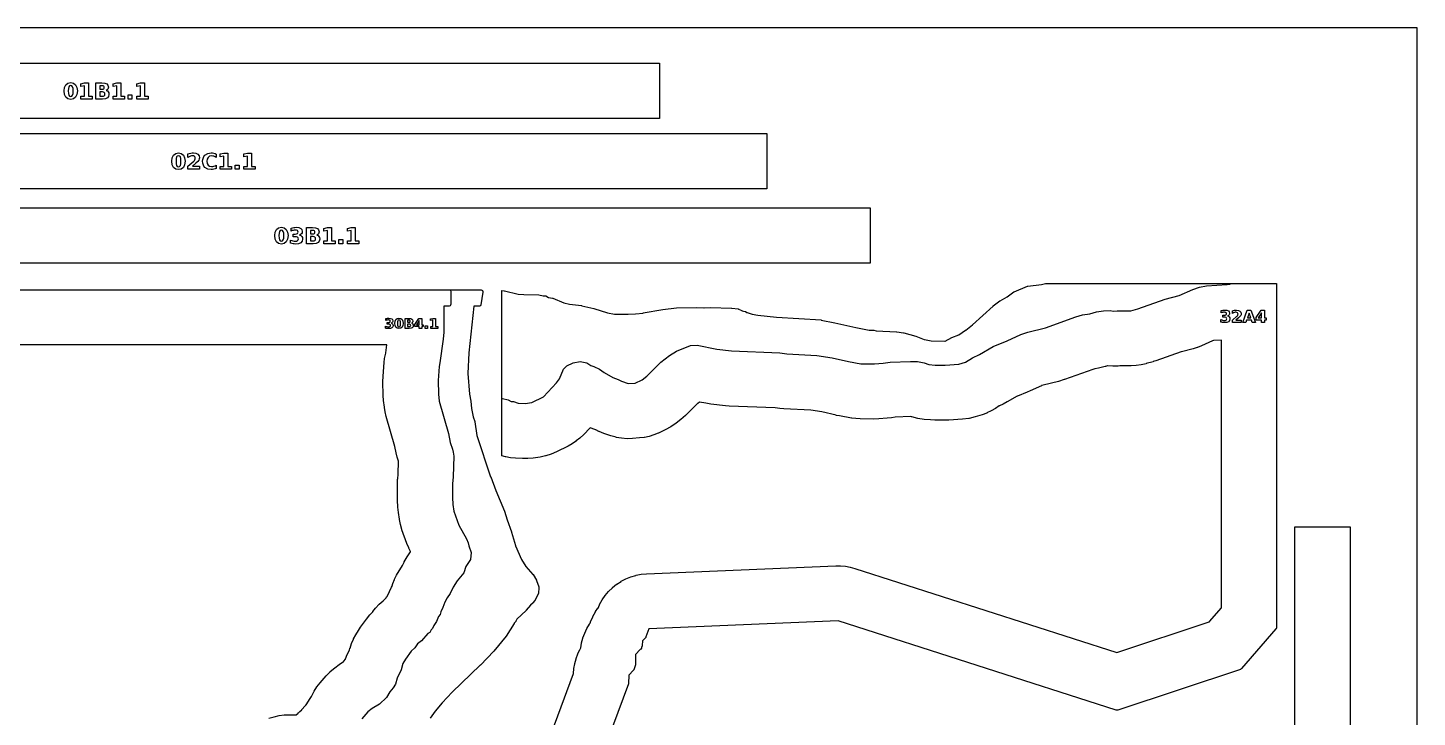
# Model space of a CAD drawing. Header units: millimetres. Extents: x 0 to 841, y 0 to 594.
# Drawn here: x 336 to 841, y 344 to 594 of the extents above; entities that cross this region are included whole.
import ezdxf

# ---------------------------------------------------------------- set-up
doc = ezdxf.new("R2010")
doc.units = ezdxf.units.MM
for name, color, linetype in [('CUT', 1, 'Continuous'), ('ENGRAVE', 5, 'Continuous'), ('SHEET_EDGE_DO_NOT_CUT', 8, 'Continuous')]:
    doc.layers.add(name, color=color, linetype=linetype)

msp = doc.modelspace()

# ---------------------------------------------------------------- linework, layer by layer
at = {"layer": 'CUT'}
for points in [[(565.84, 581.12), (565.84, 561.12), (163.62, 561.12), (163.62, 581.12), (565.84, 581.12)], [(604.84, 555.62), (604.84, 535.62), (202.62, 535.62), (202.62, 555.62), (604.84, 555.62)], [(642.34, 528.62), (642.34, 508.62), (240.12, 508.62), (240.12, 528.62), (642.34, 528.62)], [(796.62, 412.84), (816.62, 412.84), (816.62, 10.62), (796.62, 10.62), (796.62, 412.84)]]:
    msp.add_lwpolyline(points, close=True, dxfattribs=at)
for points in [[(519.94, 320.14), (534.69, 359.72), (534.69, 359.73), (534.69, 359.74), (534.8, 361.38), (534.81, 361.43), (535.1, 363.21), (535.11, 363.26), (535.57, 365.01), (535.58, 365.06), (536.2, 366.76), (536.22, 366.8), (536.99, 368.44), (537.01, 368.48), (537.3, 368.97), (537.3, 368.98), (537.31, 368.99), (537.59, 370.73), (537.6, 370.78), (538.06, 372.54), (538.08, 372.59), (538.7, 374.3), (538.72, 374.35), (539.51, 376), (539.53, 376.04), (540.46, 377.61), (540.49, 377.65), (540.69, 377.92), (540.69, 377.93), (540.7, 377.94), (540.81, 378.32), (540.83, 378.37), (541.62, 380.25), (541.65, 380.3), (542.63, 382.09), (542.66, 382.13), (543.53, 383.39), (543.54, 383.4), (543.55, 383.41), (544.07, 384.64), (544.1, 384.68), (545.01, 386.35), (545.04, 386.39), (546.12, 387.95), (546.15, 387.99), (547.37, 389.45), (547.4, 389.48), (548.76, 390.81), (548.8, 390.84), (550.28, 392.03), (550.32, 392.06), (551.91, 393.1), (551.95, 393.13), (553.64, 394.01), (553.68, 394.03), (555.44, 394.74), (555.49, 394.75), (557.31, 395.29), (557.36, 395.3), (559.23, 395.66), (559.27, 395.67), (561.18, 395.84), (561.2, 395.84), (629.84, 398.77), (629.86, 398.77), (631.59, 398.76), (631.64, 398.76), (633.35, 398.61), (633.39, 398.6), (635.09, 398.3), (635.13, 398.29), (636.8, 397.83), (636.82, 397.82), (731.94, 367.3), (731.95, 367.29), (731.96, 367.3), (765.51, 378.47), (765.52, 378.48), (765.53, 378.49), (769.93, 383.56), (769.94, 383.57), (769.94, 383.59), (769.92, 480.63), (769.91, 480.64), (769.9, 480.64), (767.12, 480.48), (767.08, 480.48), (767.07, 480.48), (767.05, 480.47), (766.7, 480.36), (766.67, 480.35), (762.67, 478.57), (762.66, 478.56), (761.19, 477.98), (761.15, 477.97), (759.63, 477.5), (759.62, 477.5), (755.36, 476.38), (755.34, 476.37), (746.13, 473.17), (746.12, 473.17), (745.08, 472.84), (745.07, 472.83), (742.58, 472.12), (742.55, 472.11), (740.8, 471.69), (740.76, 471.68), (738.99, 471.43), (738.94, 471.43), (737.14, 471.34), (737.12, 471.34), (733.05, 471.32), (733.03, 471.32), (732.43, 471.26), (732.41, 471.26), (730.55, 471.18), (730.51, 471.18), (728.66, 471.27), (728.62, 471.28), (728.59, 471.28), (728.57, 471.28), (728.56, 471.28), (727.78, 471.05), (727.75, 471.04), (725.3, 470.48), (725.27, 470.47), (723.93, 470.25), (723.9, 470.25), (723.21, 470.05), (723.2, 470.04), (712.87, 466.32), (712.85, 466.31), (710.78, 465.69), (710.75, 465.69), (705.2, 464.35), (705.18, 464.34), (704.56, 464.13), (704.54, 464.12), (700.46, 462.23), (700.44, 462.22), (699.42, 461.78), (699.4, 461.78), (695.82, 460.36), (695.81, 460.36), (695.8, 460.35), (692.13, 458.22), (692.12, 458.21), (690.71, 457.46), (690.69, 457.45), (689.29, 456.78), (689.26, 456.76), (687.87, 455.87), (687.85, 455.86), (686.34, 454.98), (686.3, 454.96), (684.72, 454.22), (684.68, 454.2), (683.04, 453.6), (683.02, 453.6), (680.54, 452.82), (680.51, 452.81), (678.26, 452.25), (678.2, 452.24), (675.9, 451.95), (675.87, 451.94), (670.91, 451.61), (670.89, 451.61), (669.39, 451.56), (669.37, 451.56), (665.83, 451.59), (665.81, 451.59), (664.25, 451.67), (664.23, 451.67), (661.97, 451.87), (661.95, 451.87), (659.7, 452.2), (659.64, 452.21), (657.44, 452.8), (657.42, 452.81), (657.1, 452.91), (657.09, 452.92), (657.08, 452.92), (651.5, 452.71), (651.47, 452.71), (650.09, 452.5), (650.07, 452.49), (648.57, 452.32), (648.55, 452.32), (645.5, 452.08), (645.48, 452.08), (643.74, 452.03), (643.72, 452.03), (638.78, 452.08), (638.76, 452.08), (637.22, 452.16), (637.18, 452.16), (635.65, 452.36), (635.63, 452.37), (631.18, 453.12), (631.17, 453.13), (630, 453.36), (629.98, 453.37), (624.78, 454.58), (624.76, 454.58), (620.87, 455.2), (620.84, 455.2), (611.04, 455.7), (611.02, 455.71), (609.57, 455.83), (609.55, 455.84), (607.85, 456.05), (607.83, 456.05), (591.21, 456.74), (591.19, 456.74), (589.81, 456.85), (589.79, 456.85), (584.5, 457.44), (584.48, 457.45), (582.73, 457.72), (582.71, 457.73), (580.38, 458.2), (580.37, 458.2), (580.36, 458.2), (579.73, 457.69), (579.71, 457.67), (575.33, 453.36), (575.31, 453.34), (573.66, 451.89), (573.64, 451.87), (571.9, 450.51), (571.88, 450.5), (570.01, 449.2), (569.96, 449.17), (567.96, 448.09), (567.93, 448.08), (565.46, 446.93), (565.44, 446.93), (563.82, 446.26), (563.78, 446.25), (562.13, 445.74), (562.08, 445.72), (560.39, 445.36), (560.35, 445.35), (558.62, 445.14), (558.59, 445.14), (556.12, 444.94), (556.09, 444.94), (554.12, 444.89), (554.07, 444.89), (552.12, 445.03), (552.07, 445.04), (550.14, 445.37), (550.09, 445.38), (548.19, 445.92), (548.17, 445.93), (545.69, 446.76), (545.67, 446.76), (543.92, 447.44), (543.88, 447.46), (542.71, 448.06), (542.67, 448.07), (542.39, 448.17), (542.37, 448.17), (540.71, 448.84), (540.67, 448.86), (540.67, 448.86), (540.66, 448.86), (540.65, 448.85), (538.25, 446.34), (538.23, 446.32), (537.01, 445.14), (536.98, 445.11), (535.66, 444.05), (535.62, 444.02), (534.22, 443.08), (534.18, 443.06), (532.69, 442.23), (532.67, 442.22), (528.46, 440.12), (528.43, 440.11), (526.55, 439.29), (526.5, 439.27), (524.56, 438.66), (524.51, 438.65), (522.51, 438.24), (522.48, 438.23), (520.03, 437.86), (520, 437.86), (518.09, 437.67), (518.04, 437.67), (516.11, 437.66), (516.09, 437.66), (513.63, 437.78), (513.61, 437.78), (511.82, 437.95), (511.77, 437.95), (510.02, 438.28), (509.97, 438.29), (508.62, 438.67), (508.62, 498.66), (509.5, 498.6), (509.5, 498.6), (509.54, 498.6), (509.58, 498.59), (514.55, 497.36), (514.56, 497.35), (514.57, 497.35), (516.59, 497.17), (516.61, 497.16), (522, 497.07), (522.04, 497.06), (522.08, 497.06), (523.67, 496.76), (523.68, 496.76), (523.69, 496.76), (524.38, 496.75), (524.43, 496.75), (524.47, 496.74), (524.52, 496.73), (524.56, 496.71), (524.6, 496.69), (525.58, 496.18), (525.59, 496.17), (525.6, 496.17), (527.07, 495.92), (527.12, 495.9), (527.18, 495.88), (531.15, 494.23), (531.16, 494.22), (531.17, 494.22), (533.17, 493.75), (533.19, 493.74), (537.6, 493.17), (537.65, 493.16), (542.05, 492.13), (542.08, 492.12), (547.01, 490.61), (547.04, 490.6), (549.53, 490.13), (549.54, 490.13), (549.55, 490.13), (554.52, 490.04), (554.54, 490.04), (557.1, 490.18), (557.12, 490.18), (559.91, 490.49), (559.93, 490.5), (567.05, 491.81), (567.08, 491.82), (572.05, 492.39), (572.1, 492.4), (579.4, 492.54), (579.45, 492.54), (582.01, 492.37), (582.03, 492.37), (584.4, 492.47), (584.43, 492.47), (592.06, 492.31), (592.11, 492.3), (594.42, 491.98), (594.47, 491.97), (594.52, 491.96), (594.57, 491.94), (595.75, 491.35), (595.76, 491.34), (595.77, 491.34), (596.99, 491.03), (597.04, 491.02), (597.09, 491), (597.64, 490.72), (597.65, 490.72), (597.66, 490.71), (599.53, 490.11), (599.56, 490.1), (601.6, 489.68), (601.63, 489.67), (608.36, 488.94), (608.38, 488.94), (624.56, 487.96), (624.62, 487.95), (629.55, 486.98), (629.56, 486.97), (637.1, 485.2), (637.11, 485.2), (642, 484.31), (642.03, 484.3), (643.61, 484.24), (643.66, 484.23), (643.7, 484.23), (644.55, 484.04), (644.56, 484.03), (644.57, 484.03), (651.96, 483.71), (652.02, 483.7), (654.49, 483.27), (654.53, 483.26), (658.92, 482.1), (658.98, 482.08), (662.03, 480.85), (662.04, 480.84), (662.05, 480.84), (664.51, 480.35), (664.52, 480.35), (664.54, 480.35), (669.53, 480.33), (669.54, 480.33), (669.55, 480.33), (671.98, 481.62), (672.03, 481.65), (674.53, 482.61), (674.54, 482.62), (674.55, 482.63), (677.04, 484.31), (677.06, 484.32), (679.54, 486.25), (679.56, 486.26), (687, 493.02), (687.03, 493.04), (689.47, 494.9), (689.53, 494.94), (692.05, 496.37), (692.07, 496.38), (694.5, 498.16), (694.55, 498.19), (694.6, 498.21), (699.44, 500.25), (699.49, 500.26), (699.53, 500.27), (699.58, 500.28), (704.55, 500.86), (704.58, 500.87), (705.98, 501.23), (789.91, 501.23), (789.91, 376.3), (789.9, 376.25), (789.9, 376.2), (789.88, 376.15), (789.87, 376.1), (789.84, 376.06), (789.78, 375.95), (789.76, 375.91), (789.72, 375.87), (777.21, 361.43), (777.17, 361.39), (777.13, 361.36), (776.99, 361.25), (776.94, 361.22), (776.89, 361.19), (776.84, 361.18), (732.35, 346.35), (732.3, 346.33), (732.25, 346.32), (732.19, 346.32), (731.89, 346.32), (731.84, 346.32), (731.78, 346.33), (731.73, 346.34), (630.71, 378.78), (630.7, 378.78), (630.69, 378.78), (562.05, 375.86), (562.04, 375.86), (562.04, 375.85), (560.95, 372.95), (560.93, 372.91), (560.91, 372.86), (560.88, 372.82), (560.85, 372.78), (559.68, 371.57), (559.67, 371.56), (559.67, 371.54), (559.61, 369.85), (559.6, 369.81), (559.59, 369.76), (559.58, 369.72), (559.37, 369.05), (559.35, 369), (559.33, 368.96), (559.3, 368.91), (558.96, 368.43), (558.94, 368.4), (558.91, 368.37), (557.21, 366.61), (557.2, 366.6), (557.2, 366.59), (557.1, 362.67), (557.09, 362.61), (557.08, 362.55), (557.06, 362.5), (556.5, 361.04), (556.48, 360.99), (556.46, 360.95), (556.43, 360.91), (556.4, 360.87), (554.72, 359.11), (554.72, 359.1), (554.71, 359.09), (554.64, 356.06), (554.63, 356), (554.62, 355.95), (554.61, 355.9), (534.04, 300.68)], [(294.12, 498.94), (500.91, 498.94), (500.91, 498.94), (500.97, 498.94), (501.03, 498.93), (501.08, 498.91), (501.33, 498.83), (501.37, 498.81), (501.41, 498.79), (501.45, 498.76), (501.49, 498.73), (501.52, 498.7), (501.56, 498.66), (501.61, 498.6), (501.64, 498.56), (501.66, 498.51), (501.68, 498.47), (501.69, 498.43), (501.71, 498.38), (501.73, 498.23), (501.74, 498.18), (501.74, 498.12), (501.74, 498.07), (501.03, 493.48), (501.02, 493.43), (501, 493.39), (500.98, 493.34), (500.96, 493.3), (500.93, 493.26), (500.9, 493.22), (500.83, 493.15), (500.79, 493.11), (500.75, 493.08), (500.71, 493.05), (500.66, 493.02), (500.58, 492.99), (500.54, 492.98), (500.49, 492.96), (500.44, 492.96), (500.39, 492.96), (498.51, 492.94), (498.5, 492.94), (498.5, 492.93), (496.59, 476.07), (496.58, 476.05), (496.31, 468.54), (496.31, 468.51), (496.82, 461.08), (496.83, 461.05), (497.35, 458.53), (497.36, 458.47), (497.6, 455.89), (497.6, 455.87), (498.2, 452.82), (498.21, 452.79), (498.78, 451.08), (498.8, 451.04), (498.81, 451), (499.53, 446.05), (499.53, 446.04), (499.53, 446.03), (504.56, 431.04), (504.57, 431.03), (506.45, 426.04), (506.46, 426.03), (509.58, 418.6), (509.6, 418.55), (510.53, 415.46), (510.54, 415.44), (512.12, 411.03), (512.13, 411.01), (513.6, 406.08), (513.61, 406.05), (515.76, 401.08), (515.77, 401.05), (517.32, 398.55), (517.32, 398.54), (517.33, 398.53), (519.91, 395.63), (519.95, 395.59), (519.97, 395.55), (521.17, 393.52), (521.19, 393.48), (521.21, 393.43), (522.03, 391.14), (522.05, 391.09), (522.06, 391.04), (522.06, 390.98), (522.06, 390.93), (521.88, 388.65), (521.87, 388.6), (521.86, 388.55), (521.84, 388.5), (521.82, 388.45), (520.57, 386.13), (520.55, 386.1), (520.52, 386.06), (520.03, 385.42), (520, 385.38), (519.96, 385.34), (519, 384.51), (518.99, 384.5), (518.98, 384.5), (517.44, 382.63), (517.4, 382.59), (514.12, 379.39), (514.11, 379.38), (514.1, 379.37), (513.74, 378.64), (513.72, 378.6), (513.7, 378.56), (513.67, 378.53), (513.1, 377.88), (513.09, 377.87), (513.09, 377.87), (510.21, 373.26), (510.17, 373.21), (505.76, 367.8), (505.74, 367.77), (500.83, 362.66), (500.81, 362.64), (490.64, 352.85), (490.63, 352.84), (486.99, 349.02), (486.99, 349.01), (484.4, 346.04), (484.39, 346.02), (482.54, 343.44)], [(423.98, 343.44), (425.91, 343.98), (425.94, 343.98), (427.73, 344.39), (427.77, 344.4), (429.58, 344.64), (429.62, 344.64), (431.46, 344.71), (431.48, 344.71), (433.89, 344.69), (433.9, 344.69), (433.91, 344.69), (434.68, 345.33), (434.71, 345.35), (434.94, 345.52), (434.95, 345.53), (434.96, 345.54), (435.26, 345.86), (435.29, 345.88), (435.97, 346.5), (435.98, 346.5), (435.98, 346.51), (436.02, 346.56), (436.04, 346.58), (437.2, 347.92), (437.23, 347.96), (437.5, 348.22), (437.51, 348.24), (437.52, 348.25), (438.97, 350.57), (438.98, 350.6), (439.48, 351.3), (439.49, 351.31), (439.49, 351.32), (439.6, 351.56), (439.61, 351.58), (440.46, 353.21), (440.48, 353.25), (441.47, 354.79), (441.49, 354.83), (442.63, 356.28), (442.64, 356.3), (444.79, 358.79), (444.81, 358.81), (446.27, 360.33), (446.31, 360.37), (447.93, 361.72), (447.95, 361.74), (449.54, 362.93), (449.56, 362.95), (451.09, 363.99), (451.11, 364), (451.2, 364.06), (451.21, 364.07), (451.23, 364.09), (451.23, 364.09), (451.24, 364.11), (451.8, 364.88), (451.81, 364.89), (451.81, 364.92), (451.82, 364.92), (451.82, 364.94), (452.5, 366.55), (452.51, 366.57), (453.28, 368.17), (453.28, 368.18), (453.29, 368.19), (453.48, 368.86), (453.49, 368.88), (454.05, 370.54), (454.06, 370.58), (454.76, 372.16), (454.78, 372.2), (455.62, 373.73), (455.63, 373.75), (456.57, 375.28), (456.58, 375.3), (457.35, 376.46), (457.36, 376.48), (459.42, 379.37), (459.43, 379.39), (460.64, 380.92), (460.68, 380.96), (461.78, 382.1), (461.8, 382.12), (462.76, 383.37), (462.79, 383.41), (464.07, 384.78), (464.11, 384.81), (465.52, 386.06), (465.54, 386.08), (465.75, 386.25), (465.75, 386.25), (465.76, 386.26), (466.59, 387.15), (466.59, 387.16), (466.6, 387.17), (466.78, 387.51), (466.81, 387.55), (467.31, 388.29), (467.32, 388.3), (467.32, 388.31), (467.81, 389.39), (467.83, 389.42), (467.83, 389.42), (467.84, 389.46), (468.52, 390.98), (468.53, 391), (468.74, 391.41), (468.75, 391.44), (469.05, 392.3), (469.06, 392.32), (469.67, 393.83), (469.69, 393.87), (470.42, 395.33), (470.43, 395.35), (471.3, 396.91), (471.31, 396.93), (472.15, 398.3), (472.16, 398.32), (472.52, 398.86), (472.54, 398.88), (473.17, 400.12), (473.18, 400.14), (474.28, 402.03), (474.29, 402.06), (475.48, 403.87), (475.49, 403.88), (475.48, 403.89), (474.81, 405.19), (474.8, 405.23), (474.14, 406.85), (474.13, 406.87), (472.36, 411.86), (472.35, 411.89), (471.81, 413.7), (471.79, 413.75), (471.43, 415.61), (471.42, 415.63), (471.05, 418.11), (471.05, 418.13), (470.86, 420.06), (470.86, 420.08), (470.73, 422.55), (470.73, 422.57), (470.71, 423.61), (470.71, 423.62), (470.73, 428.58), (470.73, 428.6), (470.79, 430.17), (470.8, 430.19), (470.96, 432.18), (470.96, 432.19), (471.09, 436.65), (471.09, 436.66), (471.09, 436.67), (471.06, 436.75), (471.05, 436.76), (470.6, 438.21), (470.58, 438.24), (470.24, 439.72), (470.24, 439.74), (469.78, 442.07), (469.78, 442.1), (466.64, 452.97), (466.63, 452.99), (466.24, 454.59), (466.24, 454.63), (465.98, 456.26), (465.98, 456.28), (465.7, 458.75), (465.69, 458.78), (465.57, 460.58), (465.57, 460.6), (465.46, 465.58), (465.46, 465.6), (465.51, 467.51), (465.52, 467.53), (465.89, 472.51), (465.89, 472.53), (466.05, 473.97), (466.06, 474.01), (466.33, 475.43), (466.33, 475.45), (466.45, 475.97), (466.45, 475.99), (466.86, 478.93), (466.86, 478.94), (466.85, 478.94), (294.12, 478.94)]]:
    msp.add_lwpolyline(points, dxfattribs=at)
at = {"layer": 'ENGRAVE'}
for points in [[(354.49, 571.07), (354.34, 569.78), (353.87, 568.83), (353.11, 568.24), (352.09, 568.04), (351.07, 568.24), (350.32, 568.83), (349.85, 569.78), (349.69, 571.07), (349.85, 572.35), (350.32, 573.31), (351.07, 573.9), (352.09, 574.09), (353.11, 573.9), (353.87, 573.31), (354.34, 572.35), (354.49, 571.07)], [(352.99, 571.08), (352.94, 572.01), (352.78, 572.62), (352.51, 572.95), (352.09, 573.07), (351.68, 572.95), (351.4, 572.62), (351.25, 572.01), (351.19, 571.08), (351.25, 570.14), (351.4, 569.52), (351.68, 569.18), (352.09, 569.07), (352.51, 569.18), (352.78, 569.52), (352.94, 570.14), (352.99, 571.08)], [(355.81, 569.2), (357.14, 569.2), (357.14, 572.97), (355.78, 572.68), (355.78, 573.71), (357.13, 573.99), (358.56, 573.99), (358.56, 569.2), (359.89, 569.2), (359.89, 568.16), (355.81, 568.16), (355.81, 569.2)], [(364.96, 571.28), (365.39, 571.08), (365.71, 570.76), (365.91, 570.34), (365.98, 569.83), (365.83, 569.09), (365.41, 568.57), (364.69, 568.26), (363.67, 568.16), (361.18, 568.16), (361.18, 573.99), (363.43, 573.99), (364.48, 573.9), (365.19, 573.62), (365.6, 573.14), (365.74, 572.45), (365.69, 572.05), (365.54, 571.72), (365.29, 571.46), (364.96, 571.28)], [(363.51, 571.73), (363.82, 571.77), (364.05, 571.89), (364.19, 572.08), (364.23, 572.35), (364.19, 572.61), (364.05, 572.81), (363.82, 572.93), (363.51, 572.97), (362.68, 572.97), (362.68, 571.73), (363.51, 571.73)], [(363.56, 569.18), (363.96, 569.23), (364.24, 569.37), (364.41, 569.61), (364.47, 569.95), (364.41, 570.28), (364.25, 570.52), (363.96, 570.66), (363.56, 570.71), (362.68, 570.71), (362.68, 569.18), (363.56, 569.18)], [(367.48, 569.2), (368.8, 569.2), (368.8, 572.97), (367.44, 572.68), (367.44, 573.71), (368.8, 573.99), (370.23, 573.99), (370.23, 569.2), (371.55, 569.2), (371.55, 568.16), (367.48, 568.16), (367.48, 569.2)], [(376.08, 569.2), (377.41, 569.2), (377.41, 572.97), (376.05, 572.68), (376.05, 573.71), (377.4, 573.99), (378.83, 573.99), (378.83, 569.2), (380.16, 569.2), (380.16, 568.16), (376.08, 568.16), (376.08, 569.2)], [(372.92, 569.67), (374.33, 569.67), (374.33, 568.16), (372.92, 568.16), (372.92, 569.67)], [(393.6, 545.57), (393.45, 544.28), (392.98, 543.33), (392.22, 542.74), (391.21, 542.54), (390.19, 542.74), (389.43, 543.33), (388.96, 544.28), (388.8, 545.57), (388.96, 546.85), (389.43, 547.81), (390.19, 548.4), (391.21, 548.59), (392.22, 548.4), (392.98, 547.81), (393.45, 546.85), (393.6, 545.57)], [(392.1, 545.58), (392.05, 546.51), (391.9, 547.12), (391.62, 547.45), (391.21, 547.57), (390.79, 547.45), (390.51, 547.12), (390.36, 546.51), (390.31, 545.58), (390.36, 544.64), (390.51, 544.02), (390.79, 543.68), (391.21, 543.57), (391.62, 543.68), (391.89, 544.02), (392.05, 544.64), (392.1, 545.58)], [(396.29, 543.76), (398.86, 543.76), (398.86, 542.66), (394.62, 542.66), (394.62, 543.76), (396.75, 545.64), (397, 545.9), (397.17, 546.14), (397.27, 546.4), (397.31, 546.66), (397.24, 547.03), (397.03, 547.32), (396.71, 547.5), (396.3, 547.57), (395.93, 547.53), (395.53, 547.42), (395.1, 547.23), (394.64, 546.97), (394.64, 548.25), (395.14, 548.4), (395.64, 548.5), (396.13, 548.57), (396.61, 548.59), (397.54, 548.48), (398.24, 548.13), (398.67, 547.58), (398.82, 546.85), (398.76, 546.39), (398.57, 545.96), (398.19, 545.48), (397.54, 544.86), (396.29, 543.76)], [(404.91, 542.98), (404.49, 542.79), (404.05, 542.65), (403.59, 542.57), (403.11, 542.54), (401.81, 542.75), (400.8, 543.36), (400.43, 543.8), (400.01, 544.91), (399.95, 545.57), (400.01, 546.23), (400.43, 547.34), (400.8, 547.78), (401.81, 548.39), (403.11, 548.59), (403.59, 548.57), (404.05, 548.48), (404.49, 548.35), (404.91, 548.16), (404.91, 546.95), (404.5, 547.2), (404.09, 547.37), (403.67, 547.47), (403.23, 547.5), (402.51, 547.37), (401.97, 546.99), (401.62, 546.37), (401.51, 545.57), (401.62, 544.76), (401.97, 544.15), (402.51, 543.76), (403.23, 543.63), (403.67, 543.67), (404.09, 543.76), (404.5, 543.94), (404.91, 544.18), (404.91, 542.98)], [(406.36, 543.7), (407.69, 543.7), (407.69, 547.47), (406.33, 547.18), (406.33, 548.21), (407.68, 548.49), (409.11, 548.49), (409.11, 543.7), (410.44, 543.7), (410.44, 542.66), (406.36, 542.66), (406.36, 543.7)], [(414.97, 543.7), (416.3, 543.7), (416.3, 547.47), (414.93, 547.18), (414.93, 548.21), (416.29, 548.49), (417.72, 548.49), (417.72, 543.7), (419.05, 543.7), (419.05, 542.66), (414.97, 542.66), (414.97, 543.7)], [(411.81, 544.17), (413.21, 544.17), (413.21, 542.66), (411.81, 542.66), (411.81, 544.17)], [(430.99, 518.57), (430.84, 517.28), (430.37, 516.33), (429.61, 515.74), (428.59, 515.54), (427.57, 515.74), (426.82, 516.33), (426.35, 517.28), (426.19, 518.57), (426.35, 519.85), (426.82, 520.81), (427.57, 521.4), (428.59, 521.59), (429.61, 521.4), (430.37, 520.81), (430.84, 519.85), (430.99, 518.57)], [(429.49, 518.58), (429.44, 519.51), (429.28, 520.12), (429.01, 520.45), (428.59, 520.57), (428.18, 520.45), (427.9, 520.12), (427.75, 519.51), (427.69, 518.58), (427.75, 517.64), (427.9, 517.02), (428.18, 516.68), (428.59, 516.57), (429.01, 516.68), (429.28, 517.02), (429.44, 517.64), (429.49, 518.58)], [(435.1, 518.8), (435.62, 518.59), (436, 518.27), (436.23, 517.84), (436.3, 517.31), (436.14, 516.55), (435.64, 515.99), (434.82, 515.66), (433.7, 515.54), (433.25, 515.56), (432.8, 515.62), (432.35, 515.71), (431.91, 515.83), (431.91, 516.99), (432.33, 516.81), (432.75, 516.67), (433.16, 516.59), (433.57, 516.57), (434.09, 516.62), (434.48, 516.77), (434.72, 517.02), (434.8, 517.37), (434.72, 517.72), (434.47, 517.97), (434.07, 518.12), (433.51, 518.18), (432.91, 518.18), (432.91, 519.14), (433.54, 519.14), (434.04, 519.19), (434.39, 519.32), (434.59, 519.55), (434.66, 519.86), (434.6, 520.16), (434.39, 520.38), (434.07, 520.52), (433.63, 520.57), (433.27, 520.55), (432.9, 520.48), (432.53, 520.38), (432.16, 520.24), (432.16, 521.34), (432.6, 521.45), (433.04, 521.53), (433.48, 521.58), (433.9, 521.59), (434.89, 521.5), (435.6, 521.22), (436.03, 520.75), (436.17, 520.1), (436.1, 519.63), (435.9, 519.26), (435.56, 518.98), (435.1, 518.8)], [(441.46, 518.78), (441.89, 518.58), (442.21, 518.26), (442.41, 517.84), (442.48, 517.33), (442.33, 516.59), (441.91, 516.07), (441.19, 515.76), (440.17, 515.66), (437.68, 515.66), (437.68, 521.49), (439.93, 521.49), (440.98, 521.4), (441.69, 521.12), (442.1, 520.64), (442.24, 519.95), (442.19, 519.55), (442.04, 519.22), (441.79, 518.96), (441.46, 518.78)], [(440.01, 519.23), (440.32, 519.27), (440.55, 519.39), (440.69, 519.58), (440.73, 519.85), (440.69, 520.11), (440.55, 520.31), (440.32, 520.43), (440.01, 520.47), (439.18, 520.47), (439.18, 519.23), (440.01, 519.23)], [(443.98, 516.7), (445.3, 516.7), (445.3, 520.47), (443.94, 520.18), (443.94, 521.21), (445.3, 521.49), (446.73, 521.49), (446.73, 516.7), (448.05, 516.7), (448.05, 515.66), (443.98, 515.66), (443.98, 516.7)], [(452.58, 516.7), (453.91, 516.7), (453.91, 520.47), (452.55, 520.18), (452.55, 521.21), (453.9, 521.49), (455.33, 521.49), (455.33, 516.7), (456.66, 516.7), (456.66, 515.66), (452.58, 515.66), (452.58, 516.7)], [(440.06, 516.68), (440.46, 516.73), (440.74, 516.87), (440.91, 517.11), (440.97, 517.45), (440.91, 517.78), (440.75, 518.02), (440.46, 518.16), (440.06, 518.21), (439.18, 518.21), (439.18, 516.68), (440.06, 516.68)], [(449.42, 517.17), (450.83, 517.17), (450.83, 515.66), (449.42, 515.66), (449.42, 517.17)], [(772.08, 489.45), (772.47, 489.3), (772.75, 489.06), (772.92, 488.74), (772.98, 488.34), (772.85, 487.76), (772.48, 487.35), (771.87, 487.09), (771.03, 487.01), (770.69, 487.02), (770.35, 487.06), (770.02, 487.13), (769.68, 487.23), (769.68, 488.1), (770, 487.96), (770.31, 487.86), (770.62, 487.8), (770.93, 487.78), (771.32, 487.82), (771.61, 487.93), (771.79, 488.12), (771.85, 488.38), (771.79, 488.64), (771.61, 488.83), (771.3, 488.95), (770.88, 488.98), (770.43, 488.98), (770.43, 489.71), (770.91, 489.71), (771.28, 489.74), (771.54, 489.84), (771.7, 490.01), (771.75, 490.25), (771.7, 490.47), (771.55, 490.64), (771.3, 490.74), (770.97, 490.78), (770.7, 490.76), (770.42, 490.72), (770.15, 490.64), (769.87, 490.53), (769.87, 491.36), (770.2, 491.44), (770.53, 491.5), (770.86, 491.54), (771.18, 491.55), (771.92, 491.48), (772.45, 491.27), (772.77, 490.92), (772.88, 490.43), (772.83, 490.08), (772.67, 489.8), (772.42, 489.59), (772.08, 489.45)], [(775.19, 487.92), (777.11, 487.92), (777.11, 487.09), (773.93, 487.09), (773.93, 487.92), (775.53, 489.33), (775.71, 489.52), (775.84, 489.71), (775.92, 489.9), (775.95, 490.09), (775.89, 490.37), (775.74, 490.59), (775.5, 490.73), (775.19, 490.78), (774.91, 490.75), (774.61, 490.66), (774.29, 490.52), (773.94, 490.33), (773.94, 491.29), (774.32, 491.4), (774.7, 491.48), (775.06, 491.53), (775.43, 491.55), (776.12, 491.46), (776.65, 491.2), (776.97, 490.79), (777.08, 490.24), (777.03, 489.89), (776.9, 489.57), (776.61, 489.21), (776.12, 488.74), (775.19, 487.92)], [(780.84, 487.89), (779.07, 487.89), (778.79, 487.09), (777.66, 487.09), (779.28, 491.47), (780.63, 491.47), (782.25, 487.09), (781.11, 487.09), (780.84, 487.89)], [(779.35, 488.7), (780.55, 488.7), (779.95, 490.44), (779.35, 488.7)], [(784.3, 491.47), (785.55, 491.47), (785.55, 488.71), (786.17, 488.71), (786.17, 487.89), (785.55, 487.89), (785.55, 487.09), (784.48, 487.09), (784.48, 487.89), (782.54, 487.89), (782.54, 488.86), (784.3, 491.47)], [(784.48, 490.54), (783.25, 488.71), (784.48, 488.71), (784.48, 490.54)], [(468.38, 486.87), (468.7, 486.74), (468.94, 486.54), (469.08, 486.27), (469.13, 485.94), (469.03, 485.46), (468.72, 485.11), (468.21, 484.9), (467.51, 484.83), (467.22, 484.84), (466.94, 484.88), (466.66, 484.93), (466.38, 485.01), (466.38, 485.74), (466.65, 485.62), (466.91, 485.54), (467.17, 485.49), (467.42, 485.47), (467.75, 485.5), (467.99, 485.6), (468.14, 485.76), (468.19, 485.97), (468.14, 486.19), (467.99, 486.35), (467.74, 486.45), (467.39, 486.48), (467.01, 486.48), (467.01, 487.08), (467.4, 487.08), (467.71, 487.11), (467.93, 487.19), (468.06, 487.33), (468.11, 487.53), (468.06, 487.72), (467.94, 487.86), (467.73, 487.94), (467.46, 487.97), (467.23, 487.96), (467, 487.92), (466.77, 487.86), (466.54, 487.77), (466.54, 488.46), (466.82, 488.53), (467.09, 488.57), (467.36, 488.6), (467.63, 488.61), (468.25, 488.56), (468.69, 488.38), (468.96, 488.09), (469.05, 487.68), (469, 487.39), (468.88, 487.15), (468.67, 486.98), (468.38, 486.87)], [(472.77, 486.72), (472.67, 485.92), (472.38, 485.32), (471.91, 484.95), (471.27, 484.83), (470.63, 484.95), (470.16, 485.32), (469.87, 485.92), (469.77, 486.72), (469.87, 487.53), (470.16, 488.12), (470.63, 488.49), (471.27, 488.61), (471.91, 488.49), (472.38, 488.12), (472.67, 487.53), (472.77, 486.72)], [(471.83, 486.73), (471.8, 487.31), (471.7, 487.69), (471.53, 487.9), (471.27, 487.97), (471.01, 487.9), (470.84, 487.69), (470.74, 487.31), (470.71, 486.73), (470.74, 486.14), (470.84, 485.75), (471.01, 485.54), (471.27, 485.47), (471.53, 485.54), (471.7, 485.75), (471.8, 486.14), (471.83, 486.73)], [(475.83, 486.85), (476.1, 486.73), (476.3, 486.53), (476.43, 486.26), (476.47, 485.95), (476.38, 485.49), (476.11, 485.16), (475.66, 484.97), (475.03, 484.9), (473.47, 484.9), (473.47, 488.55), (474.88, 488.55), (475.53, 488.49), (475.98, 488.32), (476.23, 488.02), (476.32, 487.58), (476.29, 487.34), (476.19, 487.13), (476.04, 486.97), (475.83, 486.85)], [(474.93, 487.14), (475.12, 487.16), (475.26, 487.23), (475.35, 487.35), (475.38, 487.52), (475.35, 487.69), (475.26, 487.81), (475.12, 487.88), (474.93, 487.91), (474.41, 487.91), (474.41, 487.14), (474.93, 487.14)], [(474.96, 485.54), (475.21, 485.57), (475.38, 485.66), (475.49, 485.81), (475.53, 486.02), (475.49, 486.23), (475.39, 486.38), (475.21, 486.47), (474.96, 486.5), (474.41, 486.5), (474.41, 485.54), (474.96, 485.54)], [(478.5, 488.55), (479.55, 488.55), (479.55, 486.25), (480.07, 486.25), (480.07, 485.57), (479.55, 485.57), (479.55, 484.9), (478.66, 484.9), (478.66, 485.57), (477.04, 485.57), (477.04, 486.37), (478.5, 488.55)], [(478.66, 487.77), (477.63, 486.25), (478.66, 486.25), (478.66, 487.77)], [(480.81, 485.85), (481.69, 485.85), (481.69, 484.9), (480.81, 484.9), (480.81, 485.85)], [(482.78, 485.55), (483.61, 485.55), (483.61, 487.91), (482.76, 487.73), (482.76, 488.37), (483.61, 488.55), (484.5, 488.55), (484.5, 485.55), (485.33, 485.55), (485.33, 484.9), (482.78, 484.9), (482.78, 485.55)]]:
    msp.add_lwpolyline(points, close=True, dxfattribs=at)
for points in [[(508.92, 459.5), (510.88, 458.96), (512.04, 458.37), (512.81, 458.34), (514.56, 457.76), (517.04, 457.64), (519.52, 458.01), (523.76, 460.13), (528.53, 465.13), (529.54, 466.66), (531.06, 470.09), (531.94, 471.12), (532.18, 471.3), (534.51, 472.41), (537.04, 472.87), (539.47, 472.39), (540.9, 471.48), (542.04, 471.13), (544.04, 470.12), (545.8, 468.85), (548.95, 467.06), (550.83, 466.41), (552.04, 465.72), (554.54, 464.88), (557.04, 465.08), (559.54, 466.24), (561.29, 467.61), (566.37, 472.6), (569.47, 475.12), (572.08, 476.62), (577.11, 478.7), (579.54, 478.79), (586.72, 477.32), (592.03, 476.73), (609.51, 476), (612.06, 475.68), (622.94, 475.12), (628.61, 474.22), (634.53, 472.84), (639, 472.08), (643.96, 472.03), (647.03, 472.26), (649.59, 472.66), (657.07, 472.93), (659.54, 472.86), (662, 472.36), (663.71, 471.79), (665.99, 471.59), (669.56, 471.56), (674.54, 471.9), (677.04, 472.68), (679.5, 474.27), (682.06, 475.49), (687.04, 478.4), (692.05, 480.38), (697.08, 482.7), (699.58, 483.57), (706.08, 485.13), (717.02, 489.07), (719.5, 489.79), (722.07, 490.21), (724.54, 490.95), (727.07, 491.27), (729.51, 491.39), (730.59, 491.18), (732.08, 491.31), (737.04, 491.34), (739.55, 492.06), (749.51, 495.52), (754.54, 496.84), (759.58, 499.08), (762, 499.85), (764.49, 500.37), (772.03, 500.8), (773.14, 500.93)], [(489.96, 498.64), (490.07, 498.47), (490.13, 498.19), (490.09, 493.69), (490.04, 493.4), (489.82, 493.11), (489.49, 492.96), (487.59, 492.94), (487.51, 483.52), (487.34, 481.02), (486.14, 472.39), (485.83, 471.03), (485.46, 466.02), (485.57, 461.02), (485.85, 458.53), (489.24, 446.77), (489.87, 443.54), (490.75, 441.09), (490.99, 439.97), (491.15, 438.49), (490.94, 431.06), (490.73, 428.53), (490.71, 423.55), (490.83, 421.06), (491.21, 418.56), (492.99, 413.54), (495.81, 408.59), (496.43, 407.06), (496.63, 406.02), (497.43, 403.54), (497.24, 401.01), (495.58, 398.54), (494.84, 396.15), (492.44, 393.25), (491, 391.06), (489.82, 388.74), (488.78, 387.19), (487.9, 385.61), (487.18, 383.59), (486.42, 382.07), (486.23, 381.09), (485.65, 380.35), (484.92, 378.5), (483.87, 377.12), (483.49, 376.05), (482.99, 375.5), (482.46, 374.6), (481.81, 374.16), (479.42, 371.57), (478.03, 370.46), (477.01, 368.99), (475.72, 367.78), (473.64, 364.87), (472.7, 363.32), (472.04, 361.04), (470.56, 357.94), (469.96, 355.75), (469.18, 354.43), (467.92, 353.07), (466.76, 350.95), (464.15, 348.54), (461.56, 346.95), (459.95, 345.74), (457.79, 343.23)]]:
    msp.add_lwpolyline(points, dxfattribs=at)
at = {"layer": 'SHEET_EDGE_DO_NOT_CUT'}
msp.add_lwpolyline([(0, 0), (841, 0), (841, 594), (0, 594)], close=True, dxfattribs=at)

doc.saveas('drawing.dxf')
